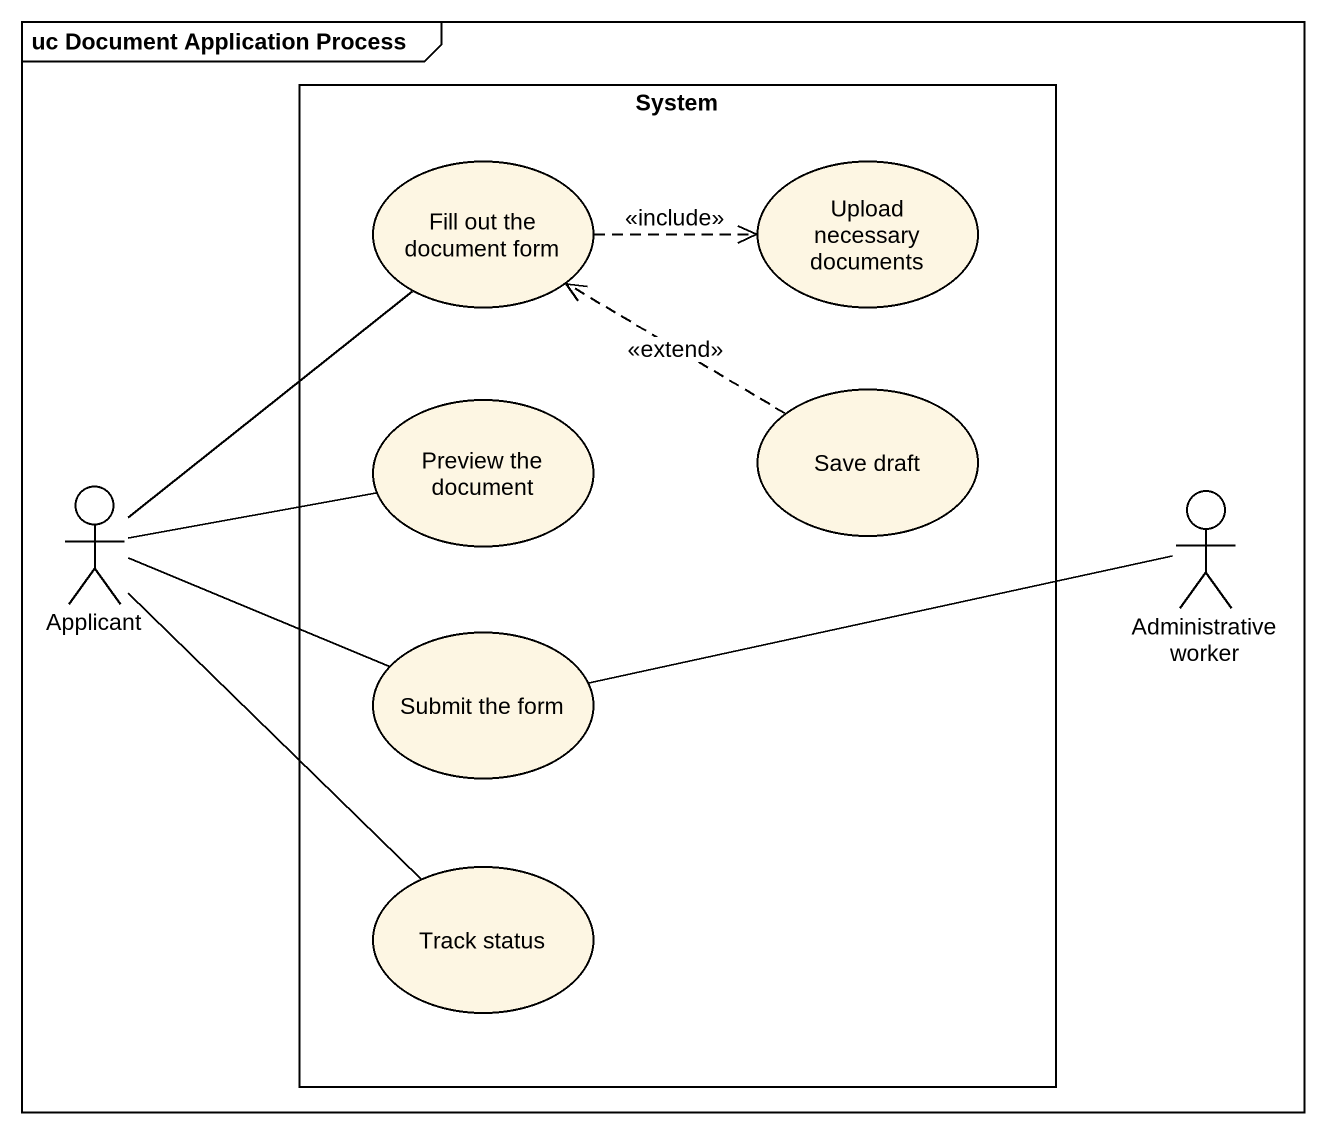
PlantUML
@startuml
mainframe uc Document Application Process
rectangle System {
  usecase "Fill out the document form" as Fill_out_the_document_form
  usecase "Upload necessary documents" as Upload_necessary_documents
  usecase "Preview the document" as Preview_the_document
  usecase "Save draft" as Save_draft
  usecase "Submit the form" as Submit_the_form
  usecase "Track status" as Track_status
}
actor Applicant
actor "Administrative worker" as Administrative_worker
Fill_out_the_document_form .right.> Upload_necessary_documents : <<include>>
Save_draft .left.> Fill_out_the_document_form : <<extend>>
Applicant -up- Fill_out_the_document_form
Applicant -right- Preview_the_document
Applicant -right- Submit_the_form
Applicant -- Track_status
Submit_the_form -right- Administrative_worker
@enduml
